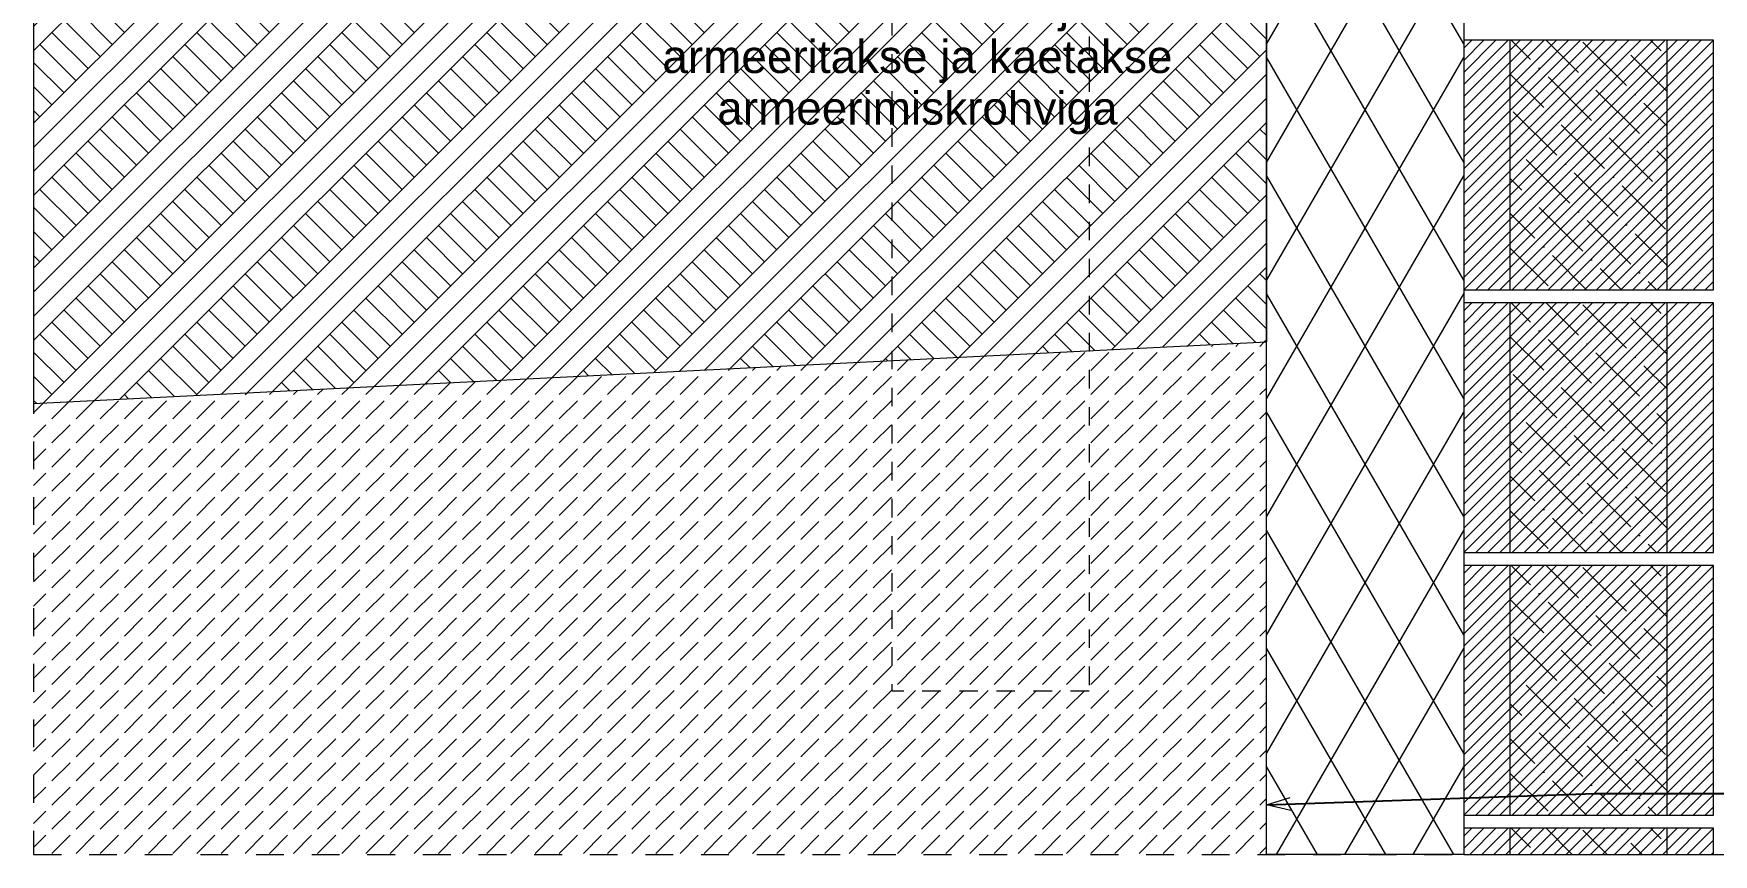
# Model space of a CAD drawing. Header units: millimetres. Extents: x 1016 to 3347, y -920 to 918.
# Drawn here: x 1016 to 2294, y -920 to -295 of the extents above; entities that cross this region are included whole.
import ezdxf

# ---------------------------------------------------------------- set-up
doc = ezdxf.new("R2010")
doc.units = ezdxf.units.MM
doc.header["$MEASUREMENT"] = 0
for name, pattern in [('Dashed', [42.333333, 21.166667, -21.166667]), ('Small Dashed', [28.222222, 14.111111, -14.111111]), ('Wipeout_Contour', [1000, 0, -1000])]:
    doc.linetypes.add(name, pattern=pattern)
for name, color, linetype, lineweight in [('0_Pen_No__1', 7, 'Continuous', 13), ('Annotation - Label_Pen_No__2', 8, 'Continuous', 15), ('New_0_Pen_No__2', 8, 'Continuous', 15), ('New_Structural - Bearing_Pen_No__1', 7, 'Continuous', 13), ('Structural - Bearing_Pen_No__1', 7, 'Continuous', 13), ('viirutus_Pen_No__1', 7, 'Continuous', 13)]:
    doc.layers.add(name, color=color, linetype=linetype, lineweight=lineweight)
for name, color, linetype, lineweight, true_color in [('0_Pen_No__102', 7, 'Continuous', 13, 0xcccccc), ('New_0_Pen_No__4', 7, 'Continuous', 20, 0x029e21), ('New_2D Drafting - General_Pen_No__61', 7, 'Continuous', 20, 0x6a6a6a), ('Structural - Bearing_Pen_No__161', 7, 'Continuous', 13, 0x6a6a6a)]:
    doc.layers.add(name, color=color, linetype=linetype, lineweight=lineweight, true_color=true_color)
doc.layers.add('Structural - Bearing', color=7, linetype='Continuous')
doc.styles.add('GENERATED_STYLE_1', font='')
doc.styles.get('GENERATED_STYLE_1').set_extended_font_data('Arial')
doc.linetypes.add('Wave', pattern='A,0,[1,TRN_PP_AR-7-05_V01_Klaasfassaadi-ja-terrassi-solm1.Shx,S=0.15873,R=0,X=0,Y=0],-20,0', length=20)
doc.dimstyles.new('GENERATED_STYLE__2', dxfattribs={"dimtxt": 0.18, "dimasz": 18.24, "dimexe": 0.18, "dimexo": 0.0625, "dimgap": 0, "dimtad": 0, "dimtih": 1, "dimtoh": 1, "dimdec": 4, "dimzin": 0, "dimdsep": 46, "dimcen": 0.09, "dimadec": 0, "dimazin": 0, "dimtfac": 1, "dimtdec": 4, "dimtmove": 0, "dimatfit": 3, "dimldrblk": 'ARROWHEAD_3', "dimfxl": 0, "dimtolj": 1, "dimtzin": 0, "dimarcsym": 0})

# ---------------------------------------------------------------- blocks, each defined once
blk = doc.blocks.new('ARROWHEAD_3')
at = {"color": 0, "linetype": 'Continuous', "lineweight": 0}
blk.add_line((0, 0), (-1, 0), dxfattribs=at)
at = {"color": 0, "linetype": 'Continuous', "lineweight": 0, "flags": 128}
blk.add_lwpolyline([(-1, 0.2679), (0, 0), (-1, -0.2679)], dxfattribs=at)

msp = doc.modelspace()

# ---------------------------------------------------------------- hatches: boundary and pattern name
at = {"layer": 'New_2D Drafting - General_Pen_No__61', "linetype": 'Continuous', "lineweight": 20, "true_color": 0x6a6a6a}
h = msp.add_hatch(dxfattribs=at)
h.set_pattern_fill('Dashed_0001', color=251, style=0, pattern_type=2)
h.set_pattern_definition([(45, (0, 0), (-18.38478, 18.38478), [19.5, -6.5]), (45, (7e-15, 18.385), (-18.38478, 18.38478), [19.5, -6.5])])
h.paths.add_polyline_path([(1015.6, -576.6), (1954.1, -529.7), (1953.9, -920), (1015.6, -920)])

# ---------------------------------------------------------------- wipeouts: each hides what was drawn before it
at = {"color": 254, "linetype": 'Wipeout_Contour', "lineweight": 0, "ltscale": 8944.640545}
msp.add_wipeout([(2103.9, -490), (2293.9, -490), (2293.9, -300), (2103.9, -300)], dxfattribs=at).dxf.layer = 'Structural - Bearing'
at = {"color": 254, "linetype": 'Wipeout_Contour', "lineweight": 0, "ltscale": 9120.020913}
msp.add_wipeout([(2103.9, -690), (2293.9, -690), (2293.9, -500), (2103.9, -500)], dxfattribs=at).dxf.layer = 'Structural - Bearing'
at = {"color": 254, "linetype": 'Wipeout_Contour', "lineweight": 0, "ltscale": 9360.712155}
msp.add_wipeout([(2103.9, -890), (2293.9, -890), (2293.9, -700), (2103.9, -700)], dxfattribs=at).dxf.layer = 'Structural - Bearing'
at = {"color": 254, "linetype": 'Wipeout_Contour', "lineweight": 0, "ltscale": 9520.385847}
msp.add_wipeout([(2103.9, -920), (2293.9, -920), (2293.9, -900), (2103.9, -900)], dxfattribs=at).dxf.layer = 'Structural - Bearing'

# ---------------------------------------------------------------- next in the draw order: hatches: boundary and pattern name
at = {"layer": 'Structural - Bearing_Pen_No__161', "linetype": 'Continuous', "lineweight": 13, "true_color": 0x6a6a6a}
h = msp.add_hatch(dxfattribs=at)
h.set_pattern_fill('Common_Brick_0001', color=251, style=0, pattern_type=2)
h.set_pattern_definition([(45, (2198.935, -395), (-4.5962, 4.5962), [])])
h.paths.add_polyline_path([(2103.9, -490), (2293.9, -490), (2293.9, -300), (2103.9, -300)])
h = msp.add_hatch(dxfattribs=at)
h.set_pattern_fill('Common_Brick_0001', color=251, style=0, pattern_type=2)
h.set_pattern_definition([(45, (2198.935, -595), (-4.5962, 4.5962), [])])
h.paths.add_polyline_path([(2103.9, -690), (2293.9, -690), (2293.9, -500), (2103.9, -500)])
h = msp.add_hatch(dxfattribs=at)
h.set_pattern_fill('Common_Brick_0001', color=251, style=0, pattern_type=2)
h.set_pattern_definition([(45, (2198.935, -795), (-4.5962, 4.5962), [])])
h.paths.add_polyline_path([(2103.9, -890), (2293.9, -890), (2293.9, -700), (2103.9, -700)])
h = msp.add_hatch(dxfattribs=at)
h.set_pattern_fill('Common_Brick_0001', color=251, style=0, pattern_type=2)
h.set_pattern_definition([(45, (2198.935, -995), (-4.5962, 4.5962), [])])
h.paths.add_polyline_path([(2103.9, -920), (2293.9, -920), (2293.9, -900), (2103.9, -900)])
at = {"layer": 'viirutus_Pen_No__1', "linetype": 'Continuous', "lineweight": 13}
h = msp.add_hatch(dxfattribs=at)
h.set_pattern_fill('ANSI36_0001', style=0, pattern_type=2)
h.set_pattern_definition([(135, (29513.208, 144631.047), (-36.4601934, 9.943689), [46.875, -9.375, 0, -9.375])])
h.paths.add_polyline_path([(2258.7, -300), (2139.1, -300), (2139.1, -490), (2258.7, -490)])
h = msp.add_hatch(dxfattribs=at)
h.set_pattern_fill('ANSI36_0001', style=0, pattern_type=2)
h.set_pattern_definition([(135, (29513.208, 144431.047), (-36.4601934, 9.943689), [46.875, -9.375, 0, -9.375])])
h.paths.add_polyline_path([(2258.7, -500), (2139.1, -500), (2139.1, -690), (2258.7, -690)])
h = msp.add_hatch(dxfattribs=at)
h.set_pattern_fill('ANSI36_0001', style=0, pattern_type=2)
h.set_pattern_definition([(135, (29513.208, 144231.047), (-36.4601934, 9.943689), [46.875, -9.375, 0, -9.375])])
h.paths.add_polyline_path([(2258.7, -700), (2139.1, -700), (2139.1, -890), (2258.7, -890)])
h = msp.add_hatch(dxfattribs=at)
h.set_pattern_fill('ANSI36_0001', style=0, pattern_type=2)
h.set_pattern_definition([(135, (29513.208, 144031.047), (-36.4601934, 9.943689), [46.875, -9.375, 0, -9.375])])
h.paths.add_polyline_path([(2258.7, -900), (2139.1, -900), (2139.1, -920), (2258.7, -920)])

# ---------------------------------------------------------------- next in the draw order: linework, layer by layer
at = {"layer": 'Structural - Bearing_Pen_No__1', "color": 7, "linetype": 'Continuous', "lineweight": 13, "flags": 128}
for points in [[(2103.9, -490), (2293.9, -490), (2293.9, -300), (2103.9, -300)], [(2103.9, -690), (2293.9, -690), (2293.9, -500), (2103.9, -500)], [(2103.9, -890), (2293.9, -890), (2293.9, -700), (2103.9, -700)], [(2103.9, -920), (2293.9, -920), (2293.9, -900), (2103.9, -900)]]:
    msp.add_lwpolyline(points, close=True, dxfattribs=at)
at = {"layer": 'viirutus_Pen_No__1', "color": 7, "linetype": 'Continuous', "lineweight": 13, "flags": 128}
for points in [[(2258.7, -300), (2139.1, -300), (2139.1, -490), (2258.7, -490)], [(2258.7, -500), (2139.1, -500), (2139.1, -690), (2258.7, -690)], [(2258.7, -700), (2139.1, -700), (2139.1, -890), (2258.7, -890)], [(2258.7, -900), (2139.1, -900), (2139.1, -920), (2258.7, -920)]]:
    msp.add_lwpolyline(points, close=True, dxfattribs=at)

# ---------------------------------------------------------------- next in the draw order: leaders
at = {"layer": 'Annotation - Label_Pen_No__2', "color": 8, "linetype": 'Continuous', "lineweight": 15, "annotation_type": 0, "has_hookline": 1, "hookline_direction": 0, "text_width": 594.2}
msp.add_leader([(1953.9, -882.2), (2204, -873.5), (2698, -873.5)], dimstyle='GENERATED_STYLE__2', dxfattribs=at)

# ---------------------------------------------------------------- next in the draw order: wipeouts: each hides what was drawn before it
at = {"color": 254, "linetype": 'Wipeout_Contour', "lineweight": 0, "ltscale": 6209.090918}
msp.add_wipeout([(1015.6, -576.6), (1954.1, -529.7), (1954.1, -219.7), (1015.6, -266.6)], dxfattribs=at)

# ---------------------------------------------------------------- next in the draw order: hatches: boundary and pattern name
at = {"layer": '0_Pen_No__102', "linetype": 'Continuous', "lineweight": 13, "true_color": 0xcccccc}
h = msp.add_hatch(dxfattribs=at)
h.set_pattern_fill('Earth_0001', color=254, style=0, pattern_type=2)
h.set_pattern_definition([(45, (0, 0), (-27.5772, 27.5772), []), (45, (-9.19, 9.19), (-55.1543, 55.1543), []), (45, (-18.385, 18.385), (-55.1543, 55.1543), []), (135, (-27.577, 27.577), (9.19239, 9.19239), [39, -39])])
h.paths.add_polyline_path([(1015.6, -576.6), (1954.1, -529.7), (1954.1, -219.7), (1015.6, -266.6)])
at = {"layer": 'New_Structural - Bearing_Pen_No__1', "linetype": 'Continuous', "lineweight": 13}
h = msp.add_hatch(dxfattribs=at)
h.set_pattern_fill('Batt_Insulation_0001', style=0, pattern_type=2)
h.set_pattern_definition([(120, (2028.935, -713.06), (38.971, 22.5), []), (60, (2028.935, -713.06), (-38.971, 22.5), [])])
h.paths.add_polyline_path([(2103.9, -920), (1953.9, -920), (1953.9, -70), (2103.9, -70)])

# ---------------------------------------------------------------- next in the draw order: linework, layer by layer
at = {"layer": '0_Pen_No__1', "color": 7, "linetype": 'Dashed', "lineweight": 13}
msp.add_lwpolyline([(3347.4, 918.4), (1015.6, 918.4), (1015.6, -920), (3347.4, -920)], close=True, dxfattribs=at)
at = {"layer": '0_Pen_No__1', "color": 7, "linetype": 'Continuous', "lineweight": 13, "flags": 128}
msp.add_lwpolyline([(1015.6, -576.6), (1954.1, -529.7), (1954.1, -219.7), (1015.6, -266.6)], close=True, dxfattribs=at)
at = {"layer": 'New_0_Pen_No__4', "color": 104, "linetype": 'Wave', "lineweight": 20, "true_color": 0x029e21}
msp.add_line((1953.9, -920), (1953.9, -70), dxfattribs=at)
at = {"layer": 'New_Structural - Bearing_Pen_No__1', "color": 7, "linetype": 'Continuous', "lineweight": 13, "flags": 128}
msp.add_lwpolyline([(2103.9, -920), (1953.9, -920), (1953.9, -70), (2103.9, -70)], close=True, dxfattribs=at)
at = {"layer": 'viirutus_Pen_No__1', "color": 7, "linetype": 'Small Dashed', "lineweight": 13, "flags": 128}
msp.add_lwpolyline([(1818.9, -795.7), (1668.9, -795.7), (1668.9, -234.6), (1818.9, -227.1)], close=True, dxfattribs=at)

# ---------------------------------------------------------------- next in the draw order: texts
at = {"layer": 'New_0_Pen_No__2', "color": 8, "linetype": 'Continuous', "lineweight": 15, "insert": (1688.2, -260.8), "char_height": 25, "width": 510.051, "attachment_point": 2, "line_spacing_factor": 0.941445, "style": 'GENERATED_STYLE_1'}
msp.add_mtext('\\A1;{\\pqc;\\fArial|b0|i0|c0|p34;T\\fArial|b0|i0|c0|p34;errassi all soklisoojustus armeeritakse ja kaetakse armeerimiskrohviga}', dxfattribs=at)

doc.saveas('drawing.dxf')
